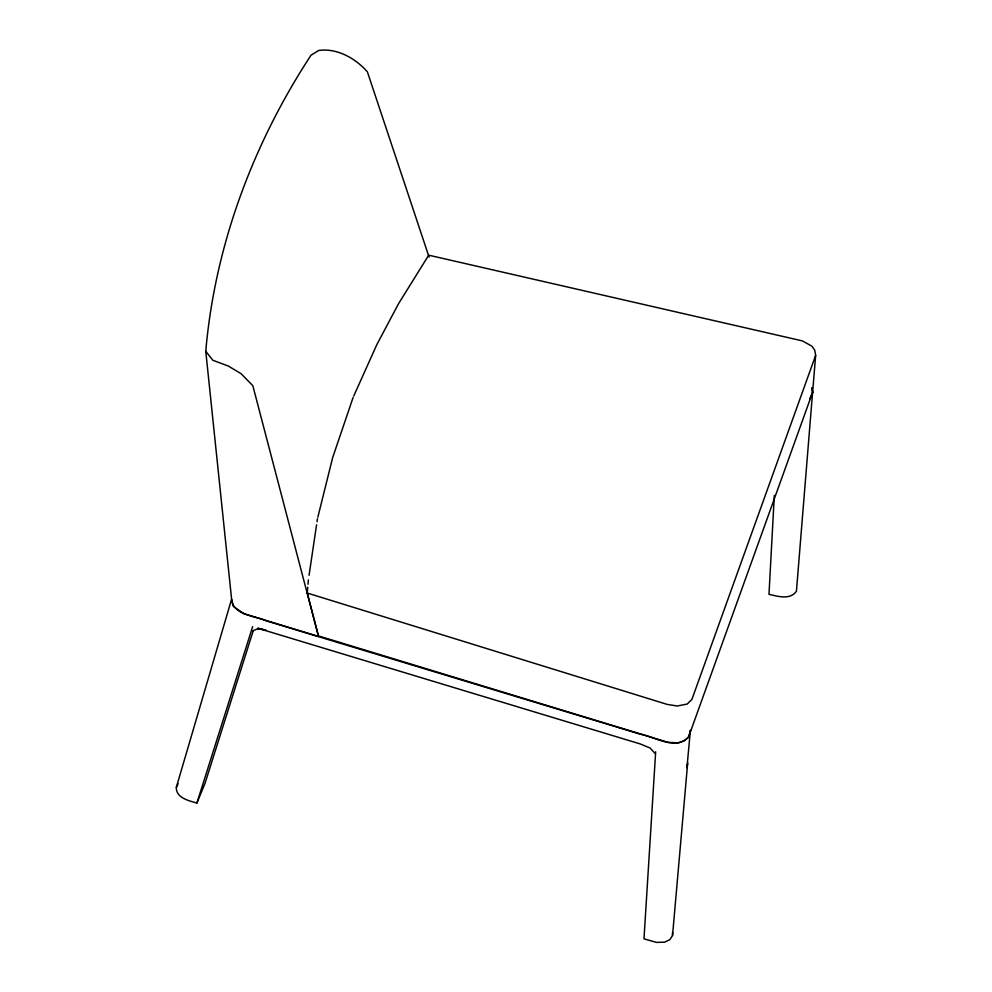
<?xml version="1.0" encoding="UTF-8"?>
<svg xmlns="http://www.w3.org/2000/svg" width="992" height="992" viewBox="0 0 992 992"><rect width="100%" height="100%" fill="white"/><g stroke="black" fill="none" stroke-linecap="round" stroke-linejoin="round"><path stroke-width="1.49" d="M655.662 751.8L643.982 938.841L656.468 942.4L664.578 942.177L669.898 939.622L672.539 935.456L672.539 932.319M774.318 495.417L768.986 594.332C777.641 596.328 790.401 600.272 796.44 591.133L812.56 392.683L812.039 388.058M687.791 762.898L686.935 767.721L690.407 730.273L688.783 736.672C675.986 751.093 654.881 736.783 640.212 734.154L266.302 620.831C255.105 615.672 233.219 615.35 231.632 599.404M307.756 587.19L307.26 593.042L318.432 635.909L668.248 742.4L678.689 742.822L684.517 740.726L688.522 737.155L812.622 392.348L815.647 355.372L814.717 350.139L811.865 346.171L802.478 340.913L428.705 255.18L398.511 303.763L376.886 344.509L353.722 396.081M308.004 584.263L308.376 579.886M672.539 935.456L687.568 764.162M205.766 351.28L212.871 360.27L228.321 366.048L241.056 373.674L252.836 385.714L318.519 636.467L243.92 613.713L233.281 606.36L231.669 599.776L205.766 351.28C214.842 245.793 253.109 143.58 310.992 55.242L318.593 50.493C336.97 47.79 355.558 58.342 367.4 71.87L429.077 257.102M309.058 575.298L316.572 524.793M317.018 521.73L317.477 518.68M317.849 517.192L332.655 457.647L353.102 397.47M231.434 599.751L176.353 787.239C175.745 797.928 189.05 800.792 196.9 803.049L204.935 783.593L253.134 631.024M196.9 803.049L252.65 626.659M815.647 355.372L691.92 699.385L687.196 704.047L677.313 705.994L667.356 704.456L307.26 593.042M809.695 398.759L812.56 392.683M176.353 787.239L178.126 783.816M252.811 630.776L256.544 629.263L260.264 629.064L265.769 630.168M265.806 630.118L257.722 628.209L640.175 743.913L650.107 748.03L654.745 753.102M811.952 387.773L812.622 392.348"/></g></svg>
